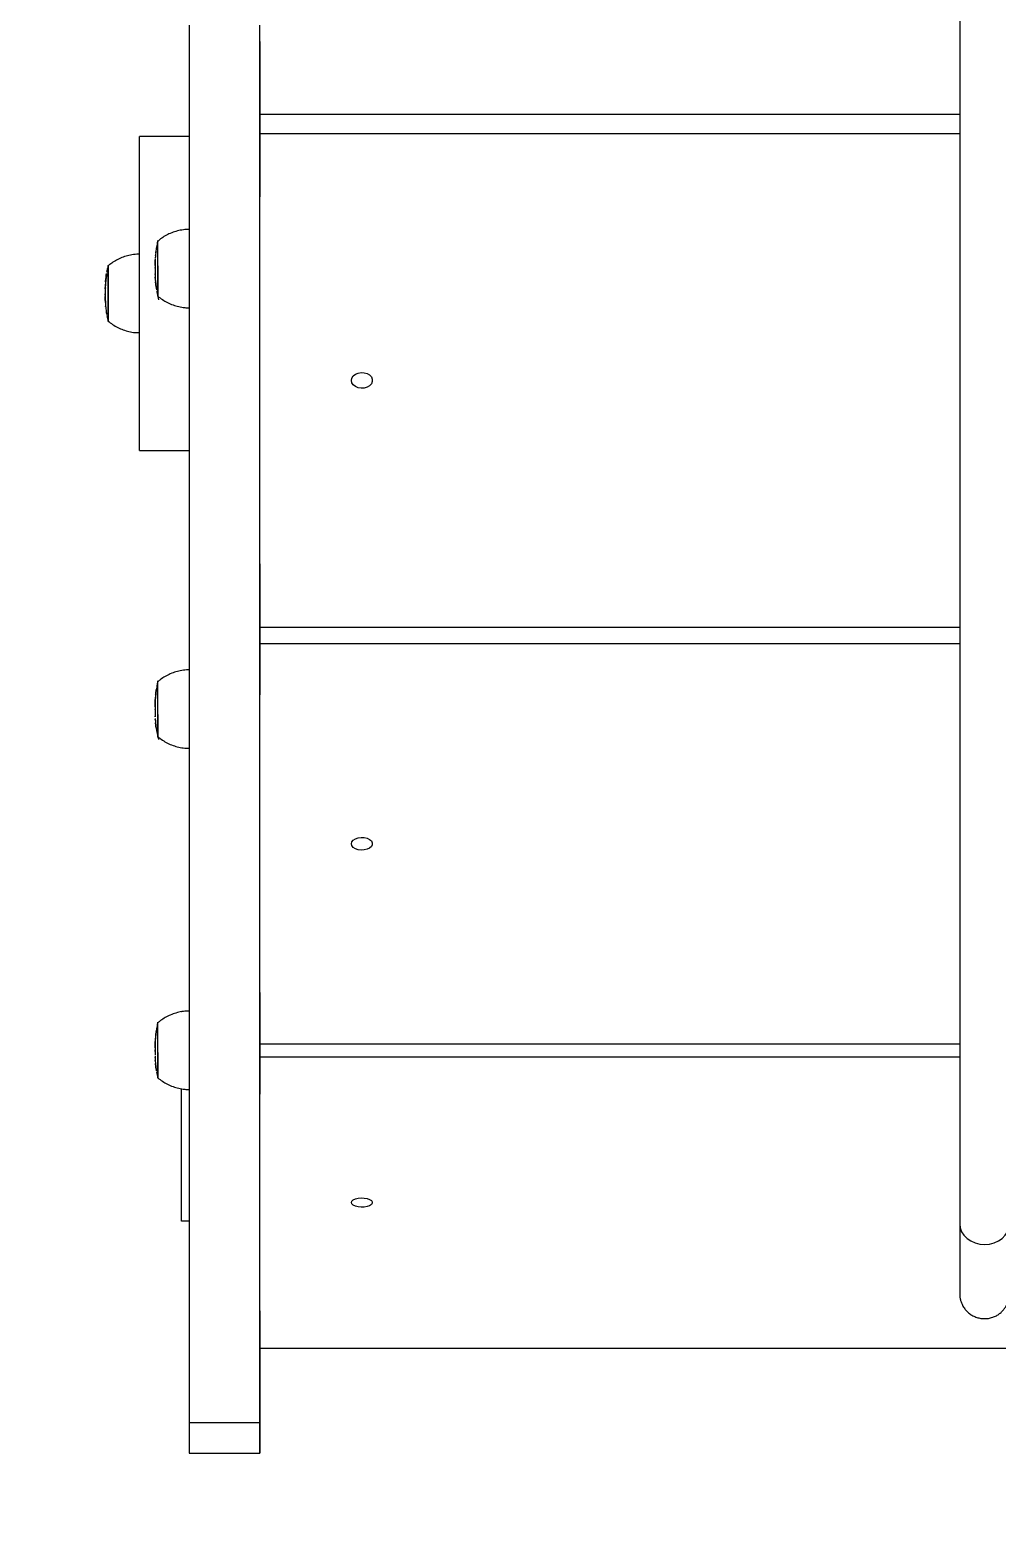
# Model space of a CAD drawing. Header units: millimetres. Extents: x -6431 to 4834, y -6422 to 4807.
# Drawn here: x 2425 to 2794, y -2631 to -2057 of the extents above; entities that cross this region are included whole.
import ezdxf

# ---------------------------------------------------------------- set-up
doc = ezdxf.new("R2010")
doc.units = ezdxf.units.MM
for name, color, linetype in [('DIKOM_ОБЪЕКТ', 7, 'Continuous'), ('DIKOM_РАЗМЕР_ЗОНА', 7, 'Continuous'), ('DIKOM_РАЗМЕР_ОБЪЕКТА', 7, 'Continuous')]:
    doc.layers.add(name, color=color, linetype=linetype)
doc.styles.add('style1', font='arial.ttf', dxfattribs={"width": 0.8})
doc.dimstyles.new('1-50', dxfattribs={"dimtxt": 300, "dimasz": 200, "dimexe": 100, "dimexo": 0, "dimgap": 100, "dimtad": 0, "dimdec": 0, "dimtxsty": 'style1', "dimcen": 0, "dimclrd": 7, "dimclre": 7, "dimadec": 1, "dimazin": 2, "dimtfac": 1, "dimtdec": 0, "dimtmove": 1, "dimatfit": 3, "dimfxl": 0, "dimlwd": 25, "dimlwe": 18, "dimarcsym": 0})

# ---------------------------------------------------------------- blocks, each defined once
blk = doc.blocks.new('*D13')
at = {"layer": 'Defpoints', "color": 0, "transparency": 16777216}
for p in [(-3965.6, 378.37), (3334.4, -1220.38), (3334.4, -3843.38)]:
    blk.add_point(p, dxfattribs=at)
at = {"layer": 'DIKOM_РАЗМЕР_ОБЪЕКТА', "color": 7, "lineweight": 18, "transparency": 16777216}
for p, q in [((-3965.6, 378.37), (-3965.6, -3943.38)), ((3334.4, -1220.38), (3334.4, -3943.38))]:
    blk.add_line(p, q, dxfattribs=at)
at = {"layer": 'DIKOM_РАЗМЕР_ОБЪЕКТА', "color": 7, "lineweight": 25, "transparency": 16777216}
for p, q in [((-3765.6, -3843.38), (-182.11, -3843.38)), ((3134.4, -3843.38), (731.83, -3843.38))]:
    blk.add_line(p, q, dxfattribs=at)
at = {"layer": 'DIKOM_РАЗМЕР_ОБЪЕКТА', "color": 7, "transparency": 16777216}
for points in [[(-3765.6, -3810.04), (-3765.6, -3876.71), (-3965.6, -3843.38)], [(3134.4, -3810.04), (3134.4, -3876.71), (3334.4, -3843.38)]]:
    blk.add_solid(points, dxfattribs=at)
at = {"layer": 'DIKOM_РАЗМЕР_ОБЪЕКТА', "color": 0, "transparency": 16777216, "insert": (274.86, -3843.38), "char_height": 300, "attachment_point": 5, "style": 'style1'}
blk.add_mtext('7300', dxfattribs=at)
blk = doc.blocks.new('*D16')
at = {"layer": 'Defpoints', "color": 0, "transparency": 16777216}
for p in [(-5966.57, 409.56), (4834.4, -963.9), (4834.4, -6224.88)]:
    blk.add_point(p, dxfattribs=at)
at = {"layer": 'DIKOM_РАЗМЕР_ЗОНА', "color": 7, "lineweight": 18, "transparency": 16777216}
for p, q in [((-5966.57, 409.56), (-5966.57, -6324.88)), ((4834.4, -963.9), (4834.4, -6324.88))]:
    blk.add_line(p, q, dxfattribs=at)
at = {"layer": 'DIKOM_РАЗМЕР_ЗОНА', "color": 7, "lineweight": 25, "transparency": 16777216}
for p, q in [((-5766.57, -6224.88), (924.42, -6224.88)), ((4634.4, -6224.88), (2004.2, -6224.88))]:
    blk.add_line(p, q, dxfattribs=at)
at = {"layer": 'DIKOM_РАЗМЕР_ЗОНА', "color": 7, "transparency": 16777216}
for points in [[(-5766.57, -6191.54), (-5766.57, -6258.21), (-5966.57, -6224.88)], [(4634.4, -6191.54), (4634.4, -6258.21), (4834.4, -6224.88)]]:
    blk.add_solid(points, dxfattribs=at)
at = {"layer": 'DIKOM_РАЗМЕР_ЗОНА', "color": 0, "transparency": 16777216, "insert": (1464.31, -6224.88), "char_height": 300, "attachment_point": 5, "style": 'style1'}
blk.add_mtext('10800', dxfattribs=at)

msp = doc.modelspace()

# ---------------------------------------------------------------- linework, layer by layer
at = {"layer": 'DIKOM_ОБЪЕКТ', "color": 7, "linetype": 'Continuous', "lineweight": 15}
for p, q in [((2512.71, -2061.53), (2512.71, -2089.3)), ((2512.71, -2089.3), (2512.71, -2096.7)), ((2512.71, -2089.3), (2780.21, -2089.3)), ((2485.71, -2097.77), (2466.67, -2097.77)), ((2512.71, -2096.7), (2512.71, -2120.83)), ((2780.21, -2096.7), (2512.71, -2096.7)), ((2473.71, -2147.15), (2473.71, -2137.47)), ((2473.71, -2147.18), (2473.71, -2137.77)), ((2512.71, -2249.69), (2512.71, -2133.55)), ((2472.79, -2143.68), (2472.77, -2143.8)), ((2472.81, -2143.44), (2472.8, -2143.38)), ((2472.87, -2142.7), (2472.81, -2143.34)), ((2472.81, -2143.34), (2472.82, -2143.23)), ((2472.92, -2142.24), (2472.88, -2142.7)), ((2472.95, -2141.93), (2472.95, -2141.93)), ((2473.01, -2141.57), (2472.97, -2141.79)), ((2473.09, -2140.88), (2473, -2141.57)), ((2473.1, -2140.79), (2473.09, -2140.88)), ((2473.16, -2140.42), (2473.17, -2140.33)), ((2454.01, -2150.58), (2454.08, -2150.08)), ((2454.67, -2146.98), (2454.67, -2168.55)), ((2454.67, -2168.27), (2454.67, -2147.27)), ((2472.66, -2148.04), (2472.66, -2147.83)), ((2472.66, -2149.88), (2472.67, -2150.41)), ((2472.67, -2150.47), (2472.67, -2150.42)), ((2473.71, -2147.15), (2473.71, -2159.07)), ((2473.71, -2158.77), (2473.71, -2147.18)), ((2453.62, -2155.67), (2453.62, -2155.54)), ((2453.67, -2154.21), (2453.63, -2155.05)), ((2453.73, -2153.37), (2453.73, -2153.32)), ((2454.04, -2151.22), (2454.01, -2151.22)), ((2472.68, -2150.87), (2472.72, -2151.95)), ((2472.74, -2152.21), (2472.83, -2153.24)), ((2472.81, -2153.3), (2472.81, -2153.31)), ((2472.81, -2153.31), (2472.82, -2153.4)), ((2472.83, -2153.24), (2472.83, -2153.29)), ((2472.86, -2153.58), (2472.9, -2153.98)), ((2473.07, -2155.16), (2473.05, -2155.16)), ((2453.62, -2158.42), (2453.61, -2157.9)), ((2453.73, -2162.33), (2453.74, -2162.44)), ((2453.73, -2162.33), (2453.75, -2162.52)), ((2453.77, -2162.84), (2453.76, -2162.72)), ((2453.77, -2162.86), (2453.77, -2162.84)), ((2453.78, -2162.87), (2453.77, -2162.86)), ((2453.81, -2163.21), (2453.82, -2163.27)), ((2454.2, -2166.13), (2454.67, -2168.56)), ((2466.67, -2217.77), (2485.71, -2217.77)), ((2512.71, -2252.78), (2512.71, -2249.69)), ((2512.71, -2261.1), (2512.71, -2285.23)), ((2512.71, -2285.23), (2780.21, -2285.23)), ((2512.71, -2285.23), (2512.71, -2291.62)), ((2512.71, -2291.62), (2512.71, -2311.17)), ((2780.21, -2291.62), (2512.71, -2291.62)), ((2472.92, -2311.11), (2472.83, -2311.46)), ((2472.87, -2311.06), (2472.91, -2310.83)), ((2472.95, -2310.47), (2473.09, -2309.18)), ((2473.09, -2309.13), (2472.97, -2310.66)), ((2473.09, -2309.12), (2473.09, -2309.13)), ((2473.71, -2318.63), (2473.71, -2305.83)), ((2473.71, -2318.58), (2473.71, -2306.09)), ((2472.66, -2316.71), (2472.66, -2316.63)), ((2472.71, -2313.23), (2472.71, -2313.21)), ((2472.8, -2311.75), (2472.73, -2312.75)), ((2472.66, -2317.23), (2472.66, -2317.37)), ((2472.69, -2319.49), (2472.68, -2319.28)), ((2472.72, -2320.11), (2472.73, -2320.3)), ((2472.75, -2320.74), (2472.74, -2320.58)), ((2473.71, -2327.09), (2473.71, -2318.58)), ((2473.71, -2318.63), (2473.71, -2327.35)), ((2512.71, -2415.87), (2512.71, -2321.75)), ((2473.05, -2323.74), (2473.05, -2323.74)), ((2512.71, -2417.75), (2512.71, -2415.87)), ((2512.71, -2424.86), (2512.71, -2444.42)), ((2473.71, -2447.8), (2473.71, -2436.14)), ((2473.71, -2447.78), (2473.71, -2436.44)), ((2482.72, -2432.17), (2482.93, -2432.17)), ((2472.87, -2441.33), (2472.81, -2442.02)), ((2472.92, -2441.2), (2472.85, -2441.7)), ((2472.89, -2441.29), (2472.91, -2441.02)), ((2472.95, -2440.66), (2473.01, -2440.19)), ((2473.06, -2439.81), (2472.97, -2440.74)), ((2472.66, -2446.04), (2472.66, -2445.93)), ((2472.67, -2447.41), (2472.66, -2446.79)), ((2472.66, -2447.4), (2472.66, -2447.58)), ((2473.71, -2457.44), (2473.71, -2447.78)), ((2473.71, -2447.8), (2473.71, -2457.73)), ((2512.71, -2444.42), (2780.21, -2444.42)), ((2512.71, -2444.42), (2512.71, -2449.54)), ((2472.68, -2449.35), (2472.72, -2450.29)), ((2472.69, -2449.7), (2472.68, -2449.59)), ((2472.71, -2450.41), (2472.73, -2450.52)), ((2472.75, -2450.97), (2472.74, -2450.87)), ((2472.75, -2451.04), (2472.82, -2451.87)), ((2473.04, -2454.01), (2473.05, -2454.07)), ((2473.06, -2454.07), (2473.05, -2454.07)), ((2473.1, -2454.41), (2473.1, -2454.39)), ((2473.13, -2454.55), (2473.11, -2454.47)), ((2473.12, -2454.53), (2473.15, -2454.75)), ((2512.71, -2449.54), (2512.71, -2463.77)), ((2780.21, -2449.54), (2512.71, -2449.54)), ((2482.72, -2512.17), (2482.72, -2461.63)), ((2512.71, -2540.27), (2512.71, -2471.78)), ((2485.71, -2512.17), (2482.72, -2512.17)), ((2482.72, -2512.17), (2482.72, -2512.17)), ((2485.71, -2512.17), (2482.72, -2512.17)), ((2512.71, -2541.21), (2512.71, -2540.27)), ((2512.71, -2546.49), (2512.72, -2560.72)), ((2512.72, -2560.72), (3158.71, -2560.72)), ((2512.71, -2589.33), (2485.71, -2589.33)), ((2485.72, -2600.88), (2512.72, -2600.88))]:
    msp.add_line(p, q, dxfattribs=at)
at = {"layer": 'DIKOM_ОБЪЕКТ', "color": 7, "linetype": 'Continuous', "lineweight": 15, "flags": 128}
for points in [[(2485.71, -2055.26), (2485.71, -2073.89), (2485.71, -2092.31), (2485.71, -2110.54), (2485.71, -2128.56), (2485.71, -2146.37), (2485.71, -2163.97), (2485.71, -2181.35), (2485.71, -2198.51), (2485.71, -2215.43), (2485.71, -2232.13), (2485.71, -2248.59), (2485.71, -2264.81), (2485.71, -2280.78), (2485.71, -2296.51), (2485.71, -2311.98), (2485.71, -2327.19), (2485.71, -2342.14), (2485.71, -2356.82), (2485.71, -2371.24), (2485.71, -2385.38), (2485.71, -2399.25), (2485.71, -2412.83), (2485.71, -2426.13), (2485.71, -2439.14), (2485.71, -2451.86), (2485.71, -2464.29), (2485.71, -2476.42), (2485.71, -2488.25), (2485.71, -2499.77), (2485.71, -2510.99), (2485.71, -2521.9), (2485.71, -2532.49), (2485.71, -2542.77), (2485.71, -2552.73), (2485.71, -2562.37), (2485.71, -2571.68), (2485.71, -2580.67), (2485.71, -2589.33)], [(2512.71, -2589.33), (2512.71, -2580.67), (2512.71, -2571.68), (2512.71, -2562.37), (2512.71, -2552.73), (2512.71, -2542.77), (2512.71, -2532.49), (2512.71, -2521.9), (2512.71, -2510.99), (2512.71, -2499.77), (2512.71, -2488.25), (2512.71, -2476.42), (2512.71, -2464.29), (2512.71, -2451.86), (2512.71, -2439.14), (2512.71, -2426.13), (2512.71, -2412.83), (2512.71, -2399.25), (2512.71, -2385.38), (2512.71, -2371.24), (2512.71, -2356.82), (2512.71, -2342.14), (2512.71, -2327.19), (2512.71, -2311.98), (2512.71, -2296.51), (2512.71, -2280.78), (2512.71, -2264.81), (2512.71, -2248.59), (2512.71, -2232.13), (2512.71, -2215.43), (2512.71, -2198.51), (2512.71, -2181.35), (2512.71, -2163.97), (2512.71, -2146.37), (2512.71, -2128.56), (2512.71, -2110.54), (2512.71, -2092.31), (2512.71, -2073.89), (2512.71, -2055.26)], [(2466.67, -2217.77), (2466.67, -2217.68), (2466.67, -2217.25), (2466.67, -2216.48), (2466.67, -2215.36), (2466.67, -2213.9), (2466.67, -2212.12), (2466.67, -2210.01), (2466.67, -2207.6), (2466.67, -2204.89), (2466.67, -2201.91), (2466.67, -2198.67), (2466.67, -2195.19), (2466.67, -2191.49), (2466.67, -2187.6), (2466.67, -2183.52), (2466.67, -2179.3), (2466.67, -2174.95), (2466.67, -2170.5), (2466.67, -2165.97), (2466.67, -2161.4), (2466.67, -2156.8), (2466.67, -2152.21), (2466.67, -2147.66), (2466.67, -2143.16), (2466.67, -2138.75), (2466.67, -2134.45), (2466.67, -2130.28), (2466.67, -2126.28), (2466.67, -2122.46), (2466.67, -2118.85), (2466.67, -2115.47), (2466.67, -2112.34), (2466.67, -2109.47), (2466.67, -2106.89), (2466.67, -2104.6), (2466.67, -2102.63), (2466.67, -2100.98), (2466.67, -2099.66), (2466.67, -2098.69), (2466.67, -2098.06), (2466.67, -2097.78), (2466.67, -2097.77)], [(2547.71, -2190.97), (2547.89, -2190.08), (2548.41, -2189.27), (2549.22, -2188.61), (2550.25, -2188.16), (2551.41, -2187.96), (2552.6, -2188.03), (2553.71, -2188.35), (2554.65, -2188.91), (2555.32, -2189.66), (2555.67, -2190.52), (2555.67, -2191.42), (2555.32, -2192.27), (2554.65, -2193.02), (2553.71, -2193.58), (2552.6, -2193.91), (2551.41, -2193.97), (2550.25, -2193.77), (2549.22, -2193.32), (2548.41, -2192.67), (2547.89, -2191.86), (2547.71, -2190.97)], [(2547.71, -2368.02), (2547.89, -2367.3), (2548.41, -2366.64), (2549.22, -2366.11), (2550.25, -2365.74), (2551.42, -2365.58), (2552.6, -2365.63), (2553.71, -2365.9), (2554.65, -2366.36), (2555.32, -2366.96), (2555.67, -2367.65), (2555.67, -2368.38), (2555.32, -2369.08), (2554.65, -2369.68), (2553.71, -2370.14), (2552.6, -2370.4), (2551.42, -2370.46), (2550.25, -2370.29), (2549.22, -2369.93), (2548.41, -2369.4), (2547.89, -2368.74), (2547.71, -2368.02)], [(2547.71, -2505.13), (2547.89, -2504.61), (2548.41, -2504.13), (2549.22, -2503.74), (2550.25, -2503.48), (2551.42, -2503.36), (2552.6, -2503.4), (2553.71, -2503.59), (2554.65, -2503.92), (2555.32, -2504.36), (2555.67, -2504.87), (2555.67, -2505.4), (2555.32, -2505.9), (2554.65, -2506.34), (2553.71, -2506.67), (2552.6, -2506.87), (2551.42, -2506.9), (2550.25, -2506.79), (2549.22, -2506.52), (2548.41, -2506.13), (2547.89, -2505.66), (2547.71, -2505.13)], [(2780.21, -2513.3), (2780.21, -2513.3), (2780.4, -2514.82), (2780.94, -2516.29), (2781.82, -2517.64), (2783, -2518.82), (2784.44, -2519.8), (2786.08, -2520.52), (2787.86, -2520.96), (2789.71, -2521.11)], [(2789.71, -2521.11), (2791.57, -2520.96), (2793.35, -2520.52), (2794.99, -2519.8), (2796.43, -2518.82), (2797.61, -2517.64), (2798.49, -2516.29), (2799.03, -2514.82), (2799.21, -2513.3)], [(2512.72, -2560.72), (2512.72, -2562.12), (2512.72, -2566.93), (2512.72, -2571.46), (2512.72, -2575.7), (2512.72, -2579.63), (2512.72, -2583.26), (2512.72, -2586.56), (2512.72, -2589.54), (2512.72, -2592.18), (2512.72, -2594.48), (2512.72, -2596.44), (2512.72, -2598.04), (2512.72, -2599.29), (2512.72, -2600.18), (2512.72, -2600.71), (2512.72, -2600.88), (2512.72, -2600.68), (2512.72, -2600.13), (2512.71, -2599.21), (2512.71, -2597.94), (2512.71, -2596.31), (2512.71, -2594.33), (2512.71, -2592), (2512.71, -2589.33)], [(2485.71, -2589.33), (2485.71, -2592), (2485.71, -2594.33), (2485.71, -2596.31), (2485.71, -2597.94), (2485.71, -2599.21), (2485.71, -2600.13), (2485.71, -2600.68), (2485.71, -2600.88), (2485.72, -2600.88)]]:
    msp.add_lwpolyline(points, dxfattribs=at)
at = {"layer": 'DIKOM_ОБЪЕКТ', "color": 7, "linetype": 'Continuous', "lineweight": 15}
for points, knots in [([(2780.21, -1689), (2780.21, -1692.63), (2780.21, -1703.17), (2780.21, -1720.55), (2780.21, -1741.1), (2780.21, -1761.57), (2780.21, -1781.93), (2780.21, -1802.2), (2780.21, -1822.36), (2780.21, -1842.41), (2780.21, -1862.34), (2780.21, -1882.16), (2780.21, -1901.86), (2780.21, -1921.42), (2780.21, -1940.86), (2780.21, -1960.16), (2780.21, -1979.32), (2780.21, -1998.34), (2780.21, -2017.21), (2780.21, -2035.93), (2780.21, -2054.49), (2780.21, -2072.89), (2780.21, -2091.13), (2780.21, -2109.2), (2780.21, -2127.1), (2780.21, -2144.82), (2780.21, -2162.36), (2780.21, -2179.72), (2780.21, -2196.89), (2780.21, -2213.87), (2780.21, -2230.66), (2780.21, -2247.25), (2780.21, -2263.63), (2780.21, -2279.81), (2780.21, -2295.78), (2780.21, -2311.54), (2780.21, -2327.09), (2780.21, -2342.41), (2780.21, -2357.51), (2780.21, -2372.38), (2780.21, -2387.03), (2780.21, -2401.44), (2780.21, -2415.62), (2780.21, -2429.56), (2780.21, -2443.26), (2780.21, -2456.71), (2780.21, -2469.92), (2780.21, -2482.88), (2780.21, -2495.58), (2780.21, -2505.68), (2780.21, -2511.53), (2780.21, -2513.3)], [0, 0, 0, 0, 0.010974, 0.031824, 0.052675, 0.073526, 0.094377, 0.115227, 0.136078, 0.156929, 0.177779, 0.19863, 0.219481, 0.240332, 0.261182, 0.282033, 0.302884, 0.323734, 0.344585, 0.365436, 0.386287, 0.407137, 0.427988, 0.448839, 0.46969, 0.49054, 0.511391, 0.532242, 0.553092, 0.573943, 0.594794, 0.615645, 0.636495, 0.657346, 0.678197, 0.699048, 0.719898, 0.740749, 0.7616, 0.78245, 0.803301, 0.824152, 0.845003, 0.865853, 0.886704, 0.907555, 0.928406, 0.949256, 0.970107, 0.990958, 1, 1, 1, 1]), ([(2485.72, -2133.29), (2485.57, -2133.29), (2484.62, -2133.25), (2482.9, -2133.48), (2480.62, -2133.97), (2478.48, -2134.75), (2476.52, -2135.74), (2474.91, -2136.77), (2474.01, -2137.55), (2473.65, -2137.86)], [0, 0, 0, 0, 0.033499, 0.216206, 0.392969, 0.564273, 0.730433, 0.891488, 1, 1, 1, 1]), ([(2473.72, -2137.52), (2473.64, -2137.82), (2473.41, -2138.78), (2473.26, -2139.76), (2473.15, -2140.42)], [0, 0, 0, 0, 0.3191, 1, 1, 1, 1]), ([(2466.67, -2142.79), (2466.52, -2142.78), (2465.57, -2142.74), (2463.85, -2142.97), (2461.57, -2143.47), (2459.44, -2144.24), (2457.48, -2145.23), (2455.86, -2146.26), (2454.97, -2147.03), (2454.62, -2147.34)], [0, 0, 0, 0, 0.033503, 0.216527, 0.393577, 0.565193, 0.73164, 0.892973, 1, 1, 1, 1]), ([(2472.71, -2144.92), (2472.7, -2145.01), (2472.68, -2145.39), (2472.67, -2145.94), (2472.66, -2146.47), (2472.66, -2146.7), (2472.66, -2146.77), (2472.66, -2146.78), (2472.66, -2146.79), (2472.66, -2146.79), (2472.66, -2146.79), (2472.66, -2146.8), (2472.66, -2146.83), (2472.66, -2146.94), (2472.66, -2147.01)], [0, 0, 0, 0, 0.096527, 0.435633, 0.623562, 0.692902, 0.70042, 0.703355, 0.705519, 0.708382, 0.713602, 0.72785, 0.818197, 1, 1, 1, 1]), ([(2472.67, -2145.98), (2472.68, -2145.8), (2472.69, -2145.5), (2472.69, -2145.17), (2472.7, -2144.96), (2472.7, -2144.88), (2472.7, -2144.89), (2472.7, -2144.89)], [0, 0, 0, 0, 0.286853, 0.4896, 0.692026, 0.944868, 1, 1, 1, 1]), ([(2472.73, -2144.49), (2472.73, -2144.49), (2472.72, -2144.5), (2472.72, -2144.75), (2472.7, -2145.14), (2472.69, -2145.57), (2472.68, -2145.84), (2472.68, -2145.93)], [0, 0, 0, 0, 0.143174, 0.390253, 0.63745, 0.874775, 1, 1, 1, 1]), ([(2472.77, -2143.8), (2472.76, -2143.88), (2472.75, -2144.03), (2472.74, -2144.19), (2472.74, -2144.27)], [0, 0, 0, 0, 0.486358, 1, 1, 1, 1]), ([(2472.82, -2143.23), (2472.82, -2143.3), (2472.81, -2143.45), (2472.79, -2143.6), (2472.79, -2143.68)], [0, 0, 0, 0, 0.477411, 1, 1, 1, 1]), ([(2472.91, -2142.26), (2472.91, -2142.22), (2472.92, -2142.17), (2472.93, -2142.09), (2472.93, -2142.06), (2472.93, -2142.05)], [0, 0, 0, 0, 0.499769, 0.749772, 1, 1, 1, 1]), ([(2472.97, -2141.79), (2472.96, -2141.86), (2472.94, -2142.02), (2472.93, -2142.17), (2472.92, -2142.24)], [0, 0, 0, 0, 0.501725, 1, 1, 1, 1]), ([(2472.93, -2142.04), (2472.94, -2142.02), (2472.94, -2141.99), (2472.94, -2141.94), (2472.95, -2141.92), (2472.95, -2141.91)], [0, 0, 0, 0, 0.500061, 0.750074, 1, 1, 1, 1]), ([(2472.93, -2142.05), (2472.93, -2142.04), (2472.93, -2142.04), (2472.93, -2142.04), (2472.93, -2142.04)], [0, 0, 0, 0, 0.52642, 1, 1, 1, 1]), ([(2473.17, -2140.33), (2473.16, -2140.42), (2473.13, -2140.57), (2473.11, -2140.72), (2473.1, -2140.79)], [0, 0, 0, 0, 0.562972, 1, 1, 1, 1]), ([(2454, -2150.62), (2453.98, -2150.74), (2453.95, -2150.99), (2453.92, -2151.24), (2453.91, -2151.36)], [0, 0, 0, 0, 0.510306, 1, 1, 1, 1]), ([(2454.01, -2151.22), (2454, -2151.12), (2453.98, -2150.92), (2453.99, -2150.72), (2454, -2150.62)], [0, 0, 0, 0, 0.500101, 1, 1, 1, 1]), ([(2454.08, -2150.08), (2454.06, -2150.21), (2454.04, -2150.48), (2454.07, -2150.74), (2454.09, -2150.87)], [0, 0, 0, 0, 0.499873, 1, 1, 1, 1]), ([(2454.64, -2147.11), (2454.5, -2147.73), (2454.31, -2148.59), (2454.18, -2149.46), (2454.15, -2149.7)], [0, 0, 0, 0, 0.719671, 1, 1, 1, 1]), ([(2472.68, -2145.93), (2472.68, -2146.17), (2472.67, -2146.57), (2472.66, -2147.02), (2472.66, -2147.18), (2472.66, -2147.23)], [0, 0, 0, 0, 0.494308, 0.857933, 1, 1, 1, 1]), ([(2472.66, -2147.06), (2472.66, -2147.02), (2472.66, -2146.89), (2472.66, -2146.58), (2472.67, -2146.25), (2472.67, -2146.05), (2472.67, -2145.98)], [0, 0, 0, 0, 0.199841, 0.527049, 0.826554, 1, 1, 1, 1]), ([(2472.66, -2146.8), (2472.66, -2146.8), (2472.66, -2146.81), (2472.66, -2146.87), (2472.66, -2147.01), (2472.66, -2147.2), (2472.66, -2147.24)], [0, 0, 0, 0, 0.070568, 0.356311, 0.839587, 1, 1, 1, 1]), ([(2472.66, -2147.23), (2472.66, -2147.25), (2472.66, -2147.37), (2472.66, -2147.7), (2472.66, -2148), (2472.66, -2148.12)], [0, 0, 0, 0, 0.100265, 0.645516, 1, 1, 1, 1]), ([(2472.66, -2147.59), (2472.66, -2147.74), (2472.66, -2148.06), (2472.66, -2148.44), (2472.66, -2148.61), (2472.66, -2148.62)], [0, 0, 0, 0, 0.465379, 0.990656, 1, 1, 1, 1]), ([(2472.66, -2147.83), (2472.66, -2147.92), (2472.66, -2148.02), (2472.66, -2148.22), (2472.66, -2148.34), (2472.66, -2148.44)], [0, 0, 0, 0, 0.443368, 0.500005, 1, 1, 1, 1]), ([(2472.66, -2148.12), (2472.66, -2148.23), (2472.66, -2148.53), (2472.66, -2149), (2472.66, -2149.44), (2472.66, -2149.66), (2472.66, -2149.74), (2472.66, -2149.74), (2472.66, -2149.75), (2472.66, -2149.76), (2472.66, -2149.78), (2472.66, -2149.84), (2472.66, -2149.9), (2472.66, -2149.95)], [0, 0, 0, 0, 0.131601, 0.338917, 0.549089, 0.759469, 0.86533, 0.918853, 0.924348, 0.926948, 0.930553, 0.942596, 1, 1, 1, 1]), ([(2472.67, -2150.41), (2472.67, -2150.39), (2472.67, -2150.34), (2472.68, -2150.3), (2472.68, -2150.28)], [0, 0, 0, 0, 0.50208, 1, 1, 1, 1]), ([(2472.68, -2150.28), (2472.68, -2150.36), (2472.69, -2150.51), (2472.69, -2150.66), (2472.69, -2150.73)], [0, 0, 0, 0, 0.515787, 1, 1, 1, 1]), ([(2453.62, -2155.56), (2453.62, -2155.67), (2453.61, -2155.89), (2453.61, -2156.12), (2453.61, -2156.25), (2453.61, -2156.28), (2453.61, -2156.28), (2453.61, -2156.28), (2453.61, -2156.29), (2453.61, -2156.29), (2453.61, -2156.3), (2453.61, -2156.35), (2453.61, -2156.39)], [0, 0, 0, 0, 0.293061, 0.544514, 0.598162, 0.606433, 0.611499, 0.616984, 0.625996, 0.647045, 0.734395, 1, 1, 1, 1]), ([(2453.62, -2155.67), (2453.62, -2156.31), (2453.61, -2157.02), (2453.62, -2157.73), (2453.62, -2157.8)], [0, 0, 0, 0, 0.89685, 1, 1, 1, 1]), ([(2453.64, -2156.05), (2453.63, -2155.99), (2453.62, -2155.86), (2453.62, -2155.74), (2453.62, -2155.67)], [0, 0, 0, 0, 0.498439, 1, 1, 1, 1]), ([(2453.64, -2155.05), (2453.63, -2155.1), (2453.62, -2155.29), (2453.64, -2155.48), (2453.65, -2155.61)], [0, 0, 0, 0, 0.294762, 1, 1, 1, 1]), ([(2453.65, -2155.61), (2453.65, -2155.68), (2453.64, -2155.83), (2453.64, -2155.98), (2453.64, -2156.05)], [0, 0, 0, 0, 0.483577, 1, 1, 1, 1]), ([(2453.69, -2154.81), (2453.67, -2154.68), (2453.65, -2154.48), (2453.67, -2154.28), (2453.67, -2154.21)], [0, 0, 0, 0, 0.655106, 1, 1, 1, 1]), ([(2453.7, -2153.74), (2453.69, -2153.82), (2453.68, -2154.03), (2453.7, -2154.24), (2453.71, -2154.37)], [0, 0, 0, 0, 0.369765, 1, 1, 1, 1]), ([(2453.71, -2154.37), (2453.71, -2154.44), (2453.7, -2154.59), (2453.69, -2154.74), (2453.69, -2154.81)], [0, 0, 0, 0, 0.476049, 1, 1, 1, 1]), ([(2453.77, -2152.65), (2453.77, -2152.67), (2453.73, -2153.04), (2453.71, -2153.41), (2453.7, -2153.74)], [0, 0, 0, 0, 0.081214, 1, 1, 1, 1]), ([(2453.73, -2153.32), (2453.73, -2153.22), (2453.74, -2153.08), (2453.77, -2152.68), (2453.79, -2152.42), (2453.81, -2152.25), (2453.81, -2152.21)], [0, 0, 0, 0, 0.498759, 0.736321, 0.931554, 1, 1, 1, 1]), ([(2453.92, -2152.06), (2453.9, -2152.25), (2453.86, -2152.58), (2453.82, -2152.98), (2453.78, -2153.24), (2453.75, -2153.38), (2453.74, -2153.37), (2453.74, -2153.37)], [0, 0, 0, 0, 0.271995, 0.450555, 0.629009, 0.863844, 1, 1, 1, 1]), ([(2453.91, -2151.36), (2453.89, -2151.52), (2453.86, -2151.77), (2453.82, -2152.12), (2453.79, -2152.41), (2453.77, -2152.68), (2453.77, -2152.81), (2453.77, -2152.86), (2453.77, -2152.87)], [0, 0, 0, 0, 0.219705, 0.356842, 0.494307, 0.672694, 0.937439, 1, 1, 1, 1]), ([(2453.78, -2152.93), (2453.78, -2152.93), (2453.78, -2152.95), (2453.79, -2152.88), (2453.82, -2152.74), (2453.85, -2152.49), (2453.88, -2152.22), (2453.9, -2152.03), (2453.91, -2151.96)], [0, 0, 0, 0, 0.044696, 0.267101, 0.447949, 0.629804, 0.861617, 1, 1, 1, 1]), ([(2453.91, -2151.96), (2453.93, -2151.84), (2453.96, -2151.59), (2453.99, -2151.35), (2454.01, -2151.22)], [0, 0, 0, 0, 0.488356, 1, 1, 1, 1]), ([(2454.09, -2150.87), (2454.06, -2151.07), (2454, -2151.47), (2453.95, -2151.86), (2453.92, -2152.06)], [0, 0, 0, 0, 0.512268, 1, 1, 1, 1]), ([(2472.69, -2150.73), (2472.68, -2150.79), (2472.67, -2150.86), (2472.68, -2150.93), (2472.68, -2150.93)], [0, 0, 0, 0, 0.917882, 1, 1, 1, 1]), ([(2472.73, -2151.91), (2472.72, -2151.85), (2472.7, -2151.73), (2472.72, -2151.61), (2472.73, -2151.55)], [0, 0, 0, 0, 0.499897, 1, 1, 1, 1]), ([(2472.73, -2151.55), (2472.73, -2151.63), (2472.74, -2151.78), (2472.75, -2151.93), (2472.75, -2152)], [0, 0, 0, 0, 0.524452, 1, 1, 1, 1]), ([(2472.75, -2152), (2472.74, -2152.06), (2472.72, -2152.13), (2472.74, -2152.2), (2472.74, -2152.21)], [0, 0, 0, 0, 0.858267, 1, 1, 1, 1]), ([(2472.78, -2152.86), (2472.78, -2152.85), (2472.78, -2152.85), (2472.82, -2153.08), (2472.85, -2153.35), (2472.9, -2153.77), (2472.94, -2154.12), (2472.96, -2154.31)], [0, 0, 0, 0, 0.334308, 0.49357, 0.62441, 0.784822, 1, 1, 1, 1]), ([(2472.78, -2152.92), (2472.78, -2152.91), (2472.78, -2152.87), (2472.78, -2152.87), (2472.78, -2152.86)], [0, 0, 0, 0, 0.031637, 1, 1, 1, 1]), ([(2472.95, -2154.4), (2472.93, -2154.24), (2472.91, -2153.99), (2472.87, -2153.67), (2472.84, -2153.45), (2472.82, -2153.31), (2472.82, -2153.31), (2472.82, -2153.31)], [0, 0, 0, 0, 0.256027, 0.415757, 0.575851, 0.783699, 1, 1, 1, 1]), ([(2472.87, -2153.69), (2472.93, -2154.42), (2473, -2155.3), (2473.17, -2156.18), (2473.2, -2156.34)], [0, 0, 0, 0, 0.814182, 1, 1, 1, 1]), ([(2473.05, -2155.16), (2473.03, -2155.03), (2473, -2154.78), (2472.97, -2154.52), (2472.95, -2154.4)], [0, 0, 0, 0, 0.510427, 1, 1, 1, 1]), ([(2472.96, -2154.31), (2472.98, -2154.52), (2473.03, -2154.94), (2473.09, -2155.36), (2473.12, -2155.57)], [0, 0, 0, 0, 0.489488, 1, 1, 1, 1]), ([(2473.04, -2155.36), (2473.04, -2155.34), (2473.03, -2155.27), (2473.04, -2155.21), (2473.05, -2155.16)], [0, 0, 0, 0, 0.314807, 1, 1, 1, 1]), ([(2473.12, -2155.57), (2473.11, -2155.63), (2473.09, -2155.71), (2473.11, -2155.8), (2473.11, -2155.82)], [0, 0, 0, 0, 0.725085, 1, 1, 1, 1]), ([(2453.61, -2157.9), (2453.61, -2158.06), (2453.61, -2158.41), (2453.61, -2158.74), (2453.61, -2158.84), (2453.61, -2158.84)], [0, 0, 0, 0, 0.476979, 0.997491, 1, 1, 1, 1]), ([(2453.61, -2158.07), (2453.61, -2158.08), (2453.61, -2158.21), (2453.61, -2158.32), (2453.61, -2158.42)], [0, 0, 0, 0, 0.077021, 1, 1, 1, 1]), ([(2453.61, -2158.77), (2453.61, -2158.85), (2453.61, -2159.07), (2453.61, -2159.19), (2453.61, -2159.23), (2453.61, -2159.24), (2453.61, -2159.24), (2453.61, -2159.24)], [0, 0, 0, 0, 0.292061, 0.789389, 0.92362, 0.990706, 1, 1, 1, 1]), ([(2453.61, -2158.84), (2453.61, -2158.98), (2453.62, -2159.25), (2453.62, -2159.79), (2453.63, -2160.14), (2453.64, -2160.32)], [0, 0, 0, 0, 0.325824, 0.658286, 1, 1, 1, 1]), ([(2453.63, -2160.23), (2453.63, -2160.08), (2453.62, -2159.8), (2453.62, -2159.4), (2453.61, -2159.09), (2453.61, -2158.96), (2453.61, -2158.9)], [0, 0, 0, 0, 0.291667, 0.538028, 0.784202, 1, 1, 1, 1]), ([(2453.61, -2159.05), (2453.61, -2159.1), (2453.61, -2159.19), (2453.61, -2159.23), (2453.61, -2159.24), (2453.61, -2159.24), (2453.61, -2159.25), (2453.61, -2159.25), (2453.61, -2159.26), (2453.61, -2159.29), (2453.61, -2159.39), (2453.62, -2159.6), (2453.62, -2159.91), (2453.63, -2160.14), (2453.63, -2160.25)], [0, 0, 0, 0, 0.198069, 0.355283, 0.396202, 0.415277, 0.424832, 0.428883, 0.433448, 0.44531, 0.478083, 0.607141, 0.804268, 1, 1, 1, 1]), ([(2453.62, -2157.8), (2453.62, -2157.9), (2453.62, -2158.11), (2453.62, -2158.32), (2453.62, -2158.42)], [0, 0, 0, 0, 0.499819, 1, 1, 1, 1]), ([(2453.66, -2161.14), (2453.66, -2161.14), (2453.66, -2161.17), (2453.65, -2161.06), (2453.65, -2160.83), (2453.64, -2160.53), (2453.63, -2160.31), (2453.63, -2160.23)], [0, 0, 0, 0, 0.103389, 0.346828, 0.590416, 0.841292, 1, 1, 1, 1]), ([(2453.64, -2160.32), (2453.64, -2160.52), (2453.65, -2160.88), (2453.67, -2161.29), (2453.68, -2161.53), (2453.68, -2161.56), (2453.68, -2161.57)], [0, 0, 0, 0, 0.312225, 0.572202, 0.831551, 1, 1, 1, 1]), ([(2453.69, -2161.63), (2453.69, -2161.77), (2453.7, -2162), (2453.72, -2162.24), (2453.73, -2162.33)], [0, 0, 0, 0, 0.59828, 1, 1, 1, 1]), ([(2473.28, -2156.77), (2473.33, -2157.11), (2473.5, -2158.26), (2473.79, -2159.38), (2474, -2160.18)], [0, 0, 0, 0, 0.290727, 1, 1, 1, 1]), ([(2473.66, -2158.72), (2473.68, -2158.74), (2474.22, -2159.26), (2475.47, -2160.14), (2477.41, -2161.3), (2479.51, -2162.2), (2481.71, -2162.84), (2483.79, -2163.21), (2485.13, -2163.23), (2485.71, -2163.24)], [0, 0, 0, 0, 0.003902, 0.173809, 0.345814, 0.519177, 0.693438, 0.868245, 1, 1, 1, 1]), ([(2453.75, -2162.52), (2453.76, -2162.64), (2453.78, -2162.87), (2453.8, -2163.1), (2453.81, -2163.21)], [0, 0, 0, 0, 0.513141, 1, 1, 1, 1]), ([(2453.81, -2163.27), (2453.83, -2163.4), (2453.89, -2164.13), (2453.99, -2164.84), (2454.08, -2165.43)], [0, 0, 0, 0, 0.183537, 1, 1, 1, 1]), ([(2454.04, -2165.18), (2454.05, -2165.27), (2454.08, -2165.48), (2454.11, -2165.68), (2454.13, -2165.79)], [0, 0, 0, 0, 0.45607, 1, 1, 1, 1]), ([(2454.59, -2168.19), (2454.61, -2168.21), (2455.17, -2168.75), (2456.43, -2169.63), (2458.36, -2170.79), (2460.46, -2171.7), (2462.66, -2172.34), (2464.74, -2172.71), (2466.08, -2172.72), (2466.66, -2172.73)], [0, 0, 0, 0, 0.006796, 0.176225, 0.347745, 0.520621, 0.694392, 0.868707, 1, 1, 1, 1]), ([(2485.72, -2301.61), (2485.57, -2301.6), (2484.62, -2301.56), (2482.9, -2301.79), (2480.62, -2302.29), (2478.48, -2303.06), (2476.53, -2304.05), (2474.91, -2305.08), (2474.02, -2305.85), (2473.67, -2306.16)], [0, 0, 0, 0, 0.033578, 0.216714, 0.393873, 0.565594, 0.732143, 0.893575, 1, 1, 1, 1]), ([(2473.05, -2309.46), (2473.04, -2309.55), (2472.95, -2310.08), (2472.91, -2310.61), (2472.87, -2311.06)], [0, 0, 0, 0, 0.168581, 1, 1, 1, 1]), ([(2472.91, -2310.83), (2472.91, -2310.82), (2472.92, -2310.8), (2472.93, -2310.78), (2472.93, -2310.77), (2472.93, -2310.77)], [0, 0, 0, 0, 0.499748, 0.749732, 1, 1, 1, 1]), ([(2472.97, -2310.66), (2472.96, -2310.74), (2472.94, -2310.89), (2472.93, -2311.04), (2472.92, -2311.11)], [0, 0, 0, 0, 0.501786, 1, 1, 1, 1]), ([(2472.93, -2310.77), (2472.93, -2310.77), (2472.93, -2310.77), (2472.93, -2310.76), (2472.94, -2310.76)], [0, 0, 0, 0, 0.552675, 1, 1, 1, 1]), ([(2472.94, -2310.76), (2472.94, -2310.71), (2472.94, -2310.64), (2472.94, -2310.54), (2472.95, -2310.5), (2472.95, -2310.47)], [0, 0, 0, 0, 0.50005, 0.750183, 1, 1, 1, 1]), ([(2473.1, -2309.67), (2473.09, -2309.58), (2473.07, -2309.4), (2473.08, -2309.21), (2473.09, -2309.12)], [0, 0, 0, 0, 0.500183, 1, 1, 1, 1]), ([(2473.17, -2309.23), (2473.16, -2309.31), (2473.13, -2309.46), (2473.11, -2309.61), (2473.1, -2309.67)], [0, 0, 0, 0, 0.563233, 1, 1, 1, 1]), ([(2473.17, -2308.63), (2473.16, -2308.72), (2473.13, -2308.92), (2473.16, -2309.12), (2473.17, -2309.23)], [0, 0, 0, 0, 0.443035, 1, 1, 1, 1]), ([(2473.71, -2305.85), (2473.57, -2306.47), (2473.37, -2307.33), (2473.25, -2308.19), (2473.21, -2308.43)], [0, 0, 0, 0, 0.722477, 1, 1, 1, 1]), ([(2472.71, -2313.21), (2472.7, -2313.34), (2472.68, -2313.76), (2472.67, -2314.33), (2472.66, -2314.82), (2472.66, -2315.03), (2472.66, -2315.09), (2472.66, -2315.1), (2472.66, -2315.1), (2472.66, -2315.11), (2472.66, -2315.11), (2472.66, -2315.13), (2472.66, -2315.22), (2472.66, -2315.47), (2472.66, -2315.6)], [0, 0, 0, 0, 0.129666, 0.40431, 0.551517, 0.602422, 0.607306, 0.609555, 0.611513, 0.614361, 0.620245, 0.639597, 0.815974, 1, 1, 1, 1]), ([(2472.66, -2315.65), (2472.66, -2315.61), (2472.66, -2315.53), (2472.66, -2315.25), (2472.67, -2314.96), (2472.67, -2314.76), (2472.67, -2314.69)], [0, 0, 0, 0, 0.289589, 0.58008, 0.84593, 1, 1, 1, 1]), ([(2472.68, -2314.77), (2472.68, -2314.99), (2472.67, -2315.38), (2472.66, -2315.75), (2472.66, -2315.85), (2472.66, -2315.89)], [0, 0, 0, 0, 0.490914, 0.851991, 1, 1, 1, 1]), ([(2472.66, -2315.12), (2472.66, -2315.12), (2472.66, -2315.12), (2472.66, -2315.16), (2472.66, -2315.26), (2472.66, -2315.31)], [0, 0, 0, 0, 0.117257, 0.592054, 1, 1, 1, 1]), ([(2472.66, -2315.57), (2472.66, -2315.65), (2472.66, -2315.87), (2472.66, -2316.24), (2472.66, -2316.48), (2472.66, -2316.53)], [0, 0, 0, 0, 0.337869, 0.849556, 1, 1, 1, 1]), ([(2472.66, -2315.89), (2472.66, -2315.96), (2472.66, -2316.19), (2472.66, -2316.55), (2472.66, -2316.8), (2472.66, -2316.87)], [0, 0, 0, 0, 0.26241, 0.80709, 1, 1, 1, 1]), ([(2472.66, -2316.63), (2472.66, -2316.71), (2472.66, -2316.81), (2472.66, -2317.02), (2472.66, -2317.13), (2472.66, -2317.23)], [0, 0, 0, 0, 0.443594, 0.500209, 1, 1, 1, 1]), ([(2472.67, -2314.69), (2472.68, -2314.51), (2472.69, -2314.21), (2472.7, -2313.8), (2472.7, -2313.5), (2472.71, -2313.31), (2472.71, -2313.25), (2472.71, -2313.23)], [0, 0, 0, 0, 0.256099, 0.43705, 0.617763, 0.843499, 1, 1, 1, 1]), ([(2472.73, -2312.78), (2472.73, -2312.86), (2472.73, -2312.99), (2472.72, -2313.45), (2472.7, -2313.95), (2472.69, -2314.41), (2472.68, -2314.67), (2472.68, -2314.77)], [0, 0, 0, 0, 0.303281, 0.504237, 0.705284, 0.898191, 1, 1, 1, 1]), ([(2472.72, -2312.85), (2472.73, -2312.8), (2472.73, -2312.7), (2472.73, -2312.75), (2472.73, -2312.78)], [0, 0, 0, 0, 0.500103, 1, 1, 1, 1]), ([(2472.79, -2312.53), (2472.78, -2312.42), (2472.76, -2312.26), (2472.77, -2312.1), (2472.78, -2312.06)], [0, 0, 0, 0, 0.702638, 1, 1, 1, 1]), ([(2472.82, -2312.08), (2472.82, -2312.16), (2472.81, -2312.3), (2472.79, -2312.45), (2472.79, -2312.53)], [0, 0, 0, 0, 0.477136, 1, 1, 1, 1]), ([(2472.81, -2311.59), (2472.81, -2311.66), (2472.79, -2311.83), (2472.81, -2311.99), (2472.82, -2312.08)], [0, 0, 0, 0, 0.423289, 1, 1, 1, 1]), ([(2472.82, -2311.46), (2472.82, -2311.47), (2472.82, -2311.51), (2472.81, -2311.56), (2472.81, -2311.59)], [0, 0, 0, 0, 0.271828, 1, 1, 1, 1]), ([(2472.66, -2317.37), (2472.66, -2317.47), (2472.66, -2317.72), (2472.66, -2317.95), (2472.66, -2318.05), (2472.66, -2318.06), (2472.66, -2318.06), (2472.66, -2318.07), (2472.66, -2318.08), (2472.66, -2318.1), (2472.66, -2318.15), (2472.66, -2318.34), (2472.66, -2318.58), (2472.67, -2318.79), (2472.67, -2318.84)], [0, 0, 0, 0, 0.149521, 0.399055, 0.586782, 0.635696, 0.648682, 0.652192, 0.655706, 0.664244, 0.683245, 0.720213, 0.923151, 1, 1, 1, 1]), ([(2472.67, -2318.81), (2472.67, -2318.85), (2472.67, -2318.93), (2472.68, -2319.01), (2472.68, -2319.05)], [0, 0, 0, 0, 0.501992, 1, 1, 1, 1]), ([(2472.68, -2319.05), (2472.68, -2319.12), (2472.69, -2319.27), (2472.69, -2319.42), (2472.69, -2319.49)], [0, 0, 0, 0, 0.515503, 1, 1, 1, 1]), ([(2472.73, -2320.3), (2472.73, -2320.37), (2472.74, -2320.52), (2472.75, -2320.67), (2472.75, -2320.74)], [0, 0, 0, 0, 0.524497, 1, 1, 1, 1]), ([(2472.76, -2320.75), (2472.78, -2321.09), (2472.79, -2321.46), (2472.83, -2321.83), (2472.84, -2321.87)], [0, 0, 0, 0, 0.895486, 1, 1, 1, 1]), ([(2472.81, -2321.54), (2472.81, -2321.59), (2472.82, -2321.71), (2472.85, -2322.02), (2472.9, -2322.49), (2472.94, -2322.83), (2472.96, -2323.02)], [0, 0, 0, 0, 0.148837, 0.368639, 0.638388, 1, 1, 1, 1]), ([(2472.95, -2322.99), (2472.94, -2322.84), (2472.91, -2322.58), (2472.87, -2322.24), (2472.85, -2322), (2472.84, -2321.9), (2472.84, -2321.87)], [0, 0, 0, 0, 0.377589, 0.613316, 0.849631, 1, 1, 1, 1]), ([(2472.87, -2322.24), (2472.88, -2322.27), (2472.89, -2322.41), (2472.91, -2322.54), (2472.92, -2322.63)], [0, 0, 0, 0, 0.28728, 1, 1, 1, 1]), ([(2473.05, -2323.74), (2473.03, -2323.62), (2473, -2323.36), (2472.97, -2323.11), (2472.95, -2322.99)], [0, 0, 0, 0, 0.510094, 1, 1, 1, 1]), ([(2472.96, -2323.02), (2472.98, -2323.23), (2473.03, -2323.64), (2473.09, -2324.06), (2473.12, -2324.27)], [0, 0, 0, 0, 0.489365, 1, 1, 1, 1]), ([(2473.14, -2324.29), (2473.25, -2325.03), (2473.45, -2326.33), (2473.79, -2327.6), (2473.94, -2328.16)], [0, 0, 0, 0, 0.564087, 1, 1, 1, 1]), ([(2473.63, -2327.01), (2473.66, -2327.03), (2474.21, -2327.57), (2475.47, -2328.45), (2477.41, -2329.61), (2479.51, -2330.52), (2481.71, -2331.16), (2483.79, -2331.53), (2485.13, -2331.54), (2485.71, -2331.55)], [0, 0, 0, 0, 0.007227, 0.176561, 0.347987, 0.520759, 0.694438, 0.868653, 1, 1, 1, 1]), ([(2473.69, -2436.3), (2473.63, -2436.56), (2473.41, -2437.48), (2473.26, -2438.42), (2473.15, -2439.1)], [0, 0, 0, 0, 0.276071, 1, 1, 1, 1]), ([(2485.72, -2431.96), (2485.57, -2431.95), (2484.62, -2431.91), (2482.9, -2432.14), (2480.62, -2432.64), (2478.48, -2433.41), (2476.53, -2434.4), (2474.93, -2435.42), (2474.05, -2436.18), (2473.71, -2436.48)], [0, 0, 0, 0, 0.033452, 0.217271, 0.395128, 0.567508, 0.73468, 0.896732, 1, 1, 1, 1]), ([(2472.73, -2443.08), (2472.73, -2443.13), (2472.73, -2443.21), (2472.72, -2443.62), (2472.7, -2444.09), (2472.69, -2444.54), (2472.68, -2444.81), (2472.68, -2444.9)], [0, 0, 0, 0, 0.303313, 0.504215, 0.705251, 0.898177, 1, 1, 1, 1]), ([(2472.77, -2442.48), (2472.77, -2442.54), (2472.75, -2442.68), (2472.75, -2442.83), (2472.74, -2442.9)], [0, 0, 0, 0, 0.459254, 1, 1, 1, 1]), ([(2472.79, -2442.64), (2472.78, -2442.59), (2472.76, -2442.5), (2472.78, -2442.4), (2472.8, -2442.35)], [0, 0, 0, 0, 0.500071, 1, 1, 1, 1]), ([(2472.83, -2442.18), (2472.82, -2442.25), (2472.81, -2442.41), (2472.8, -2442.56), (2472.79, -2442.64)], [0, 0, 0, 0, 0.477465, 1, 1, 1, 1]), ([(2472.81, -2442.02), (2472.81, -2442.03), (2472.8, -2442.09), (2472.81, -2442.14), (2472.83, -2442.18)], [0, 0, 0, 0, 0.266315, 1, 1, 1, 1]), ([(2473.01, -2440.19), (2472.96, -2440.48), (2472.91, -2440.85), (2472.88, -2441.22), (2472.87, -2441.29)], [0, 0, 0, 0, 0.794778, 1, 1, 1, 1]), ([(2472.91, -2441.02), (2472.91, -2441), (2472.92, -2440.97), (2472.93, -2440.93), (2472.93, -2440.91), (2472.93, -2440.91)], [0, 0, 0, 0, 0.499756, 0.749733, 1, 1, 1, 1]), ([(2472.97, -2440.74), (2472.96, -2440.82), (2472.94, -2440.97), (2472.93, -2441.12), (2472.92, -2441.2)], [0, 0, 0, 0, 0.501974, 1, 1, 1, 1]), ([(2472.93, -2440.91), (2472.93, -2440.9), (2472.94, -2440.9), (2472.94, -2440.9), (2472.94, -2440.9)], [0, 0, 0, 0, 0.539217, 1, 1, 1, 1]), ([(2472.94, -2440.9), (2472.94, -2440.86), (2472.94, -2440.8), (2472.94, -2440.72), (2472.95, -2440.68), (2472.95, -2440.66)], [0, 0, 0, 0, 0.499928, 0.749881, 1, 1, 1, 1]), ([(2473.1, -2439.74), (2473.09, -2439.7), (2473.07, -2439.64), (2473.08, -2439.58), (2473.09, -2439.56)], [0, 0, 0, 0, 0.657967, 1, 1, 1, 1]), ([(2473.17, -2439.28), (2473.16, -2439.37), (2473.13, -2439.52), (2473.11, -2439.67), (2473.1, -2439.74)], [0, 0, 0, 0, 0.562839, 1, 1, 1, 1]), ([(2473.15, -2439.1), (2473.15, -2439.12), (2473.13, -2439.18), (2473.15, -2439.24), (2473.17, -2439.28)], [0, 0, 0, 0, 0.226497, 1, 1, 1, 1]), ([(2472.71, -2443.55), (2472.71, -2443.57), (2472.68, -2443.92), (2472.67, -2444.46), (2472.66, -2445.06), (2472.66, -2445.34), (2472.66, -2445.43), (2472.66, -2445.45), (2472.66, -2445.45), (2472.66, -2445.45), (2472.66, -2445.46), (2472.66, -2445.46), (2472.66, -2445.48), (2472.66, -2445.59), (2472.66, -2445.77), (2472.66, -2445.83)], [0, 0, 0, 0, 0.021006, 0.352768, 0.54729, 0.626967, 0.639125, 0.642078, 0.644062, 0.646371, 0.650264, 0.659797, 0.703696, 0.889581, 1, 1, 1, 1]), ([(2472.66, -2445.92), (2472.66, -2445.87), (2472.66, -2445.76), (2472.66, -2445.45), (2472.67, -2445.14), (2472.67, -2444.95), (2472.68, -2444.87)], [0, 0, 0, 0, 0.289698, 0.580255, 0.846029, 1, 1, 1, 1]), ([(2472.68, -2444.9), (2472.68, -2445.13), (2472.67, -2445.53), (2472.66, -2445.93), (2472.66, -2446.06), (2472.66, -2446.1)], [0, 0, 0, 0, 0.493429, 0.856518, 1, 1, 1, 1]), ([(2472.66, -2445.47), (2472.66, -2445.47), (2472.66, -2445.47), (2472.66, -2445.52), (2472.66, -2445.66), (2472.66, -2445.73)], [0, 0, 0, 0, 0.09365, 0.472215, 1, 1, 1, 1]), ([(2472.66, -2446.04), (2472.66, -2446.09), (2472.66, -2446.27), (2472.66, -2446.64), (2472.66, -2446.94), (2472.66, -2447.05)], [0, 0, 0, 0, 0.189298, 0.698564, 1, 1, 1, 1]), ([(2472.66, -2446.1), (2472.66, -2446.22), (2472.66, -2446.49), (2472.66, -2446.84), (2472.66, -2447.03), (2472.66, -2447.05)], [0, 0, 0, 0, 0.420785, 0.939717, 1, 1, 1, 1]), ([(2472.66, -2446.79), (2472.66, -2446.88), (2472.66, -2446.99), (2472.66, -2447.19), (2472.66, -2447.3), (2472.66, -2447.4)], [0, 0, 0, 0, 0.443274, 0.499814, 1, 1, 1, 1]), ([(2472.66, -2447.58), (2472.66, -2447.68), (2472.66, -2447.95), (2472.66, -2448.26), (2472.66, -2448.4), (2472.66, -2448.41), (2472.66, -2448.42), (2472.66, -2448.42), (2472.66, -2448.43), (2472.66, -2448.46), (2472.66, -2448.55), (2472.66, -2448.67), (2472.66, -2448.78), (2472.66, -2448.83)], [0, 0, 0, 0, 0.164456, 0.438993, 0.71391, 0.784055, 0.793633, 0.797345, 0.801401, 0.81158, 0.838492, 0.92962, 1, 1, 1, 1]), ([(2472.68, -2444.87), (2472.68, -2444.69), (2472.69, -2444.39), (2472.7, -2444), (2472.7, -2443.73), (2472.71, -2443.58), (2472.71, -2443.55), (2472.71, -2443.54)], [0, 0, 0, 0, 0.256049, 0.437061, 0.617835, 0.843508, 1, 1, 1, 1]), ([(2472.67, -2449.15), (2472.67, -2449.17), (2472.67, -2449.2), (2472.68, -2449.23), (2472.68, -2449.25)], [0, 0, 0, 0, 0.502079, 1, 1, 1, 1]), ([(2472.68, -2449.25), (2472.68, -2449.33), (2472.69, -2449.48), (2472.69, -2449.63), (2472.69, -2449.7)], [0, 0, 0, 0, 0.515757, 1, 1, 1, 1]), ([(2472.73, -2450.52), (2472.73, -2450.6), (2472.74, -2450.75), (2472.75, -2450.9), (2472.75, -2450.97)], [0, 0, 0, 0, 0.524161, 1, 1, 1, 1]), ([(2472.79, -2451.64), (2472.79, -2451.67), (2472.79, -2451.72), (2472.82, -2451.97), (2472.85, -2452.29), (2472.9, -2452.75), (2472.94, -2453.09), (2472.96, -2453.29)], [0, 0, 0, 0, 0.178257, 0.374803, 0.536308, 0.734345, 1, 1, 1, 1]), ([(2472.95, -2453.3), (2472.94, -2453.14), (2472.91, -2452.89), (2472.87, -2452.55), (2472.84, -2452.28), (2472.82, -2452.06), (2472.82, -2452.01), (2472.82, -2451.98)], [0, 0, 0, 0, 0.234319, 0.380707, 0.527282, 0.7176, 1, 1, 1, 1]), ([(2473.05, -2454.07), (2473.03, -2453.94), (2473, -2453.68), (2472.97, -2453.43), (2472.95, -2453.3)], [0, 0, 0, 0, 0.510104, 1, 1, 1, 1]), ([(2472.96, -2453.29), (2472.98, -2453.5), (2473.03, -2453.92), (2473.1, -2454.34), (2473.13, -2454.55)], [0, 0, 0, 0, 0.489413, 1, 1, 1, 1]), ([(2473.22, -2455.2), (2473.22, -2455.22), (2473.33, -2456.02), (2473.52, -2456.82), (2473.7, -2457.59)], [0, 0, 0, 0, 0.018566, 1, 1, 1, 1]), ([(2473.64, -2457.36), (2473.66, -2457.38), (2474.21, -2457.92), (2475.47, -2458.8), (2477.41, -2459.96), (2479.51, -2460.87), (2481.71, -2461.51), (2483.79, -2461.88), (2485.13, -2461.89), (2485.71, -2461.9)], [0, 0, 0, 0, 0.006858, 0.176242, 0.347702, 0.520548, 0.694255, 0.868542, 1, 1, 1, 1]), ([(2780.21, -2513.3), (2780.21, -2513.98), (2780.21, -2515.95), (2780.21, -2519.02), (2780.21, -2522.4), (2780.21, -2525.5), (2780.21, -2528.31), (2780.21, -2530.83), (2780.21, -2533.06), (2780.21, -2534.98), (2780.21, -2536.6), (2780.21, -2537.91), (2780.21, -2538.91), (2780.21, -2539.6), (2780.21, -2539.9), (2780.22, -2539.99), (2780.21, -2539.98), (2780.21, -2540), (2780.21, -2540.02), (2780.21, -2540.04), (2780.21, -2540.07), (2780.22, -2540.41), (2780.25, -2540.95), (2780.38, -2541.85), (2780.63, -2542.84), (2781.12, -2544.11), (2781.83, -2545.36), (2782.79, -2546.55), (2783.91, -2547.56), (2785.23, -2548.41), (2786.71, -2549.04), (2788.3, -2549.43), (2789.96, -2549.53), (2791.62, -2549.34), (2793.18, -2548.88), (2794.55, -2548.2), (2795.74, -2547.38), (2796.73, -2546.44), (2797.52, -2545.44), (2798.14, -2544.42), (2798.59, -2543.43), (2798.89, -2542.51), (2799.07, -2541.7), (2799.16, -2541.03), (2799.2, -2540.53), (2799.21, -2540.23), (2799.21, -2540.09), (2799.21, -2540.05), (2799.21, -2540.03), (2799.21, -2540.01), (2799.21, -2540), (2799.21, -2539.99), (2799.21, -2539.98), (2799.21, -2539.93), (2799.21, -2539.7), (2799.21, -2539.09), (2799.21, -2538.17), (2799.21, -2536.93), (2799.21, -2535.38), (2799.21, -2533.52), (2799.21, -2531.37), (2799.21, -2528.91), (2799.21, -2526.16), (2799.21, -2523.13), (2799.21, -2519.81), (2799.21, -2516.23), (2799.21, -2512.37), (2799.21, -2508.26), (2799.21, -2503.9), (2799.21, -2499.3), (2799.21, -2494.47), (2799.21, -2489.42), (2799.21, -2484.16), (2799.21, -2478.7), (2799.21, -2474.12), (2799.21, -2471.36), (2799.21, -2470.52)], [0, 0, 0, 0, 0.013363, 0.038758, 0.064156, 0.089554, 0.114951, 0.140348, 0.165746, 0.191144, 0.216541, 0.241939, 0.267337, 0.292736, 0.318138, 0.330851, 0.334109, 0.334575, 0.334792, 0.334927, 0.335055, 0.335336, 0.338632, 0.341056, 0.345402, 0.349906, 0.356013, 0.361243, 0.36679, 0.372591, 0.378534, 0.384551, 0.390605, 0.396936, 0.402884, 0.408498, 0.413808, 0.418822, 0.423532, 0.427917, 0.431936, 0.435537, 0.438645, 0.44117, 0.44302, 0.444142, 0.444476, 0.444611, 0.444712, 0.444843, 0.44508, 0.44569, 0.448251, 0.45689, 0.480991, 0.506436, 0.531839, 0.557239, 0.582637, 0.608034, 0.633432, 0.65883, 0.684228, 0.709625, 0.735023, 0.76042, 0.785817, 0.811215, 0.836613, 0.862009, 0.887407, 0.912805, 0.938202, 0.9636, 0.988997, 1, 1, 1, 1])]:
    msp.add_open_spline(points, degree=3, knots=knots, dxfattribs=at)

# ---------------------------------------------------------------- dimensions: what is measured, and where the dimension line sits
at = {"layer": 'DIKOM_РАЗМЕР_ЗОНА'}
dim = msp.add_linear_dim(base=(4834.4, -6224.88), p1=(-5966.57, 409.56), p2=(4834.4, -963.9), text='10800', dimstyle='1-50', override={"dimscale": 1, "dimtix": 0, "dimtofl": 1, "dimtmove": 1, "dimatfit": 3}, dxfattribs=at)
dim.commit()
dim.dimension.update_dxf_attribs({"geometry": '*D16', "text_midpoint": (1464.31, -6224.88), "dimtype": 160})
at = {"layer": 'DIKOM_РАЗМЕР_ОБЪЕКТА'}
dim = msp.add_linear_dim(base=(3334.4, -3843.38), p1=(-3965.6, 378.37), p2=(3334.4, -1220.38), dimstyle='1-50', override={"dimscale": 1, "dimtix": 0, "dimtofl": 1, "dimtmove": 1, "dimatfit": 3}, dxfattribs=at)
dim.commit()
dim.dimension.update_dxf_attribs({"geometry": '*D13', "text_midpoint": (274.86, -3843.38), "dimtype": 160})

doc.saveas('drawing.dxf')
